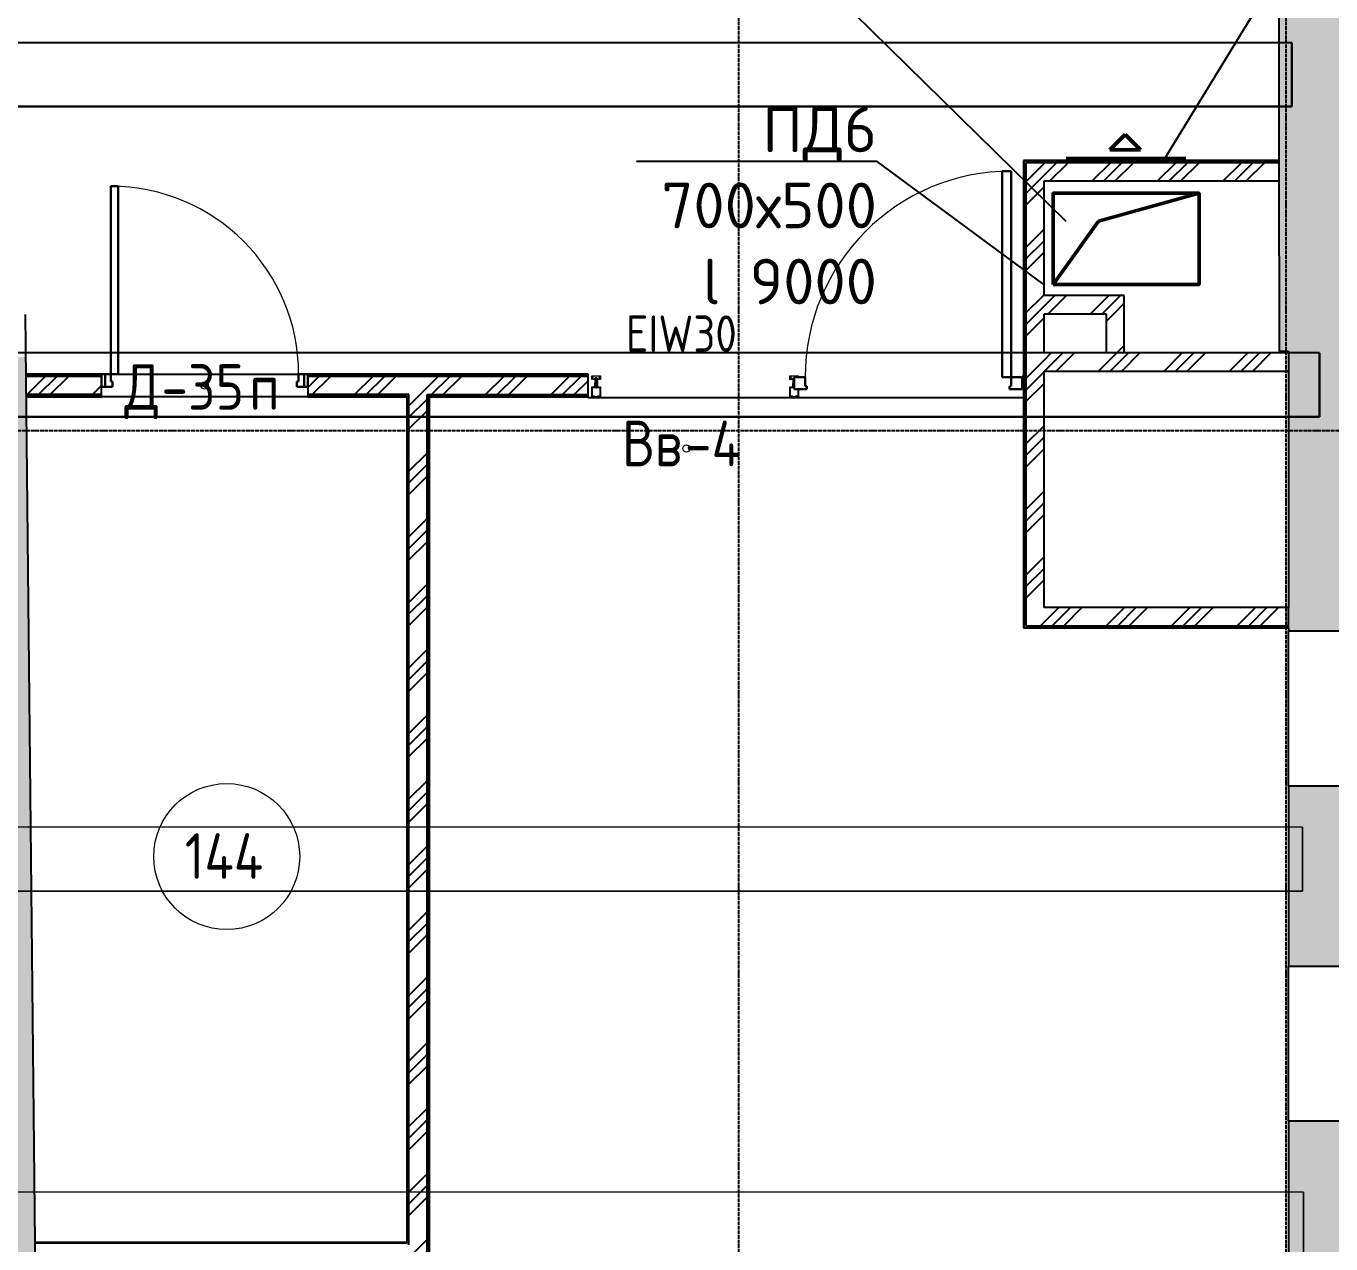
# Model space of a CAD drawing. Header units: millimetres. Extents: x -33838 to 476301, y -41806 to 120107.
# Drawn here: x 42501 to 49656, y 4149 to 10824 of the extents above; entities that cross this region are included whole.
import ezdxf
from ezdxf import colors
from ezdxf.entities.mleader import LeaderData, LeaderLine
from ezdxf.math import Vec2, Vec3

# ---------------------------------------------------------------- set-up
doc = ezdxf.new("R2010")
doc.units = ezdxf.units.MM
for name, pattern in [('ADSK_Линия сетки', [25, 20, -2.5, 0, -2.5]), ('ADSK_Сверху', [4.5, 3, -1.5]), ('ADSK_Снесено', [4.5, 3, -1.5])]:
    doc.linetypes.add(name, pattern=pattern)
for name, color, linetype, lineweight in [('Витраж', 251, 'Continuous', 18), ('Двери', 251, 'Continuous', 18), ('Каркас', 7, 'Continuous', 18), ('Марки', 7, 'Continuous', 20), ('Марки дверей', 7, 'Continuous', 20), ('Марки помещений', 7, 'Continuous', 20), ('ПОДПОР', 1, 'Continuous', 50), ('Узлы', 7, 'Continuous', 18)]:
    doc.layers.add(name, color=color, linetype=linetype, lineweight=lineweight)
for name, color, linetype, lineweight, true_color in [('Стены внутренние', 5, 'Continuous', 18, 0x0000ff), ('Стены наружные', 1, 'ADSK_Снесено', 18, 0xff0000), ('Стены штриховка', 5, 'Continuous', 18, 0x0000ff)]:
    doc.layers.add(name, color=color, linetype=linetype, lineweight=lineweight, true_color=true_color)
doc.layers.get('Витраж').off()
doc.styles.add('GOST Common_1', font='GOST Common_0.ttf', dxfattribs={"width": 0.9, "height": 200})
doc.styles.add('GOST Common_2', font='GOST Common_0.ttf', dxfattribs={"width": 0.9, "height": 250})
doc.styles.add('ISOCPEUR', font='isocpeur.ttf', dxfattribs={"height": 250})
pattern_1 = [(45, (0, 0), (-179.6051, 179.6051), []), (45, (63.5, 0), (0, 359.2102), []), (45, (-63.5, 0), (0, 359.2102), [])]

# ---------------------------------------------------------------- blocks, each defined once
blk = doc.blocks.new('ADSK_БалкаЖБ_Прямоугольная - 350х280мм-843460-01 План 1-го этажа маркировочный')
at = {"layer": 'Каркас', "color": 253, "linetype": 'ADSK_Сверху', "true_color": 0xaaaaaa}
for p, q in [((-3601.1, 175), (-3601.1, -175)), ((-3601.1, -175), (3601.1, -175))]:
    blk.add_line(p, q, dxfattribs=at)
at = {"layer": 'Каркас', "color": 253, "linetype": 'ADSK_Сверху', "true_color": 0xb2b2b2}
for q in [(-3601.1, 175), (3601.1, -175)]:
    blk.add_line((-3601.1, -175), q, dxfattribs=at)
blk = doc.blocks.new('ADSK_БалкаЖБ_Прямоугольная - 350х280мм-843461-01 План 1-го этажа маркировочный')
at = {"layer": 'Каркас', "color": 253, "linetype": 'ADSK_Сверху', "true_color": 0xaaaaaa}
for p, q in [((-3601.1, 175), (-3601.1, -175)), ((-3601.1, 175), (3601.1, 175)), ((-3601.1, -175), (3601.1, -175))]:
    blk.add_line(p, q, dxfattribs=at)
at = {"layer": 'Каркас', "color": 253, "linetype": 'ADSK_Сверху', "true_color": 0xb2b2b2}
for p, q in [((-3601.1, -175), (-3601.1, 175)), ((3601.1, 175), (-3601.1, 175)), ((-3601.1, -175), (3601.1, -175))]:
    blk.add_line(p, q, dxfattribs=at)
blk = doc.blocks.new('Прямоугольный импост - 48х116-1503859-01 План 1-го этажа маркировочный')
at = {"layer": 'Узлы', "color": 5, "true_color": 0x0000ff}
for p, q in [((-24, 76.5), (-24, 20.5)), ((24, 76.5), (-24, 76.5)), ((-21.5, 23), (-21.5, 74)), ((-21.5, 74), (-16.6, 74)), ((-15.1, 72.4), (-15.1, 70.9)), ((-9.2, 70.9), (-9.2, 72.4)), ((-7.6, 74), (7.6, 74)), ((9.2, 72.4), (9.2, 70.9)), ((15.1, 70.9), (15.1, 72.4)), ((16.6, 74), (21.5, 74)), ((21.5, 74), (21.5, 23)), ((24, 20.5), (24, 76.5)), ((-24, 20.5), (-18.1, 20.5)), ((-21, 23), (-21.5, 23)), ((-21, 26.1), (-21, 23)), ((-4.1, 26.8), (-20.2, 26.8)), ((-17.2, 24.3), (-15.8, 24.3)), ((-15.1, 70.9), (-9.2, 70.9)), ((-15, 20.5), (-11.8, 20.5)), ((-11, 21.3), (-11, 23.5)), ((-10.5, 24.3), (-10.5, 22.4)), ((-10.2, 24.3), (-5.9, 24.3)), ((-9.7, 21.7), (-8, 21.7)), ((-8, 21.7), (-8, 2.5)), ((-8, -14.1), (-8, 0)), ((-7.7, 2.2), (-6.7, 2.2)), ((-6.7, 0.3), (-7.7, 0.3)), ((-6.4, 2), (-6.4, 0.6)), ((-5.4, 5.1), (-5.4, 22.8)), ((-3.5, 5.1), (-5.4, 5.1)), ((-5.1, 23.5), (-5.1, 21.3)), ((-4.3, 20.5), (-0.8, 20.5)), ((-2.6, 23.8), (-2.6, 25.3)), ((2.6, 23.8), (-2.6, 23.8)), ((-2.5, -1.3), (-1.1, 4.3)), ((-0.8, 20.5), (0, 21.3)), ((0, 21.3), (0.8, 20.5)), ((0.8, 20.5), (4.3, 20.5)), ((1.1, 4.3), (2.5, -1.3)), ((2.6, 25.3), (2.6, 23.8)), ((5.4, 5.1), (3.5, 5.1)), ((20.2, 26.8), (4.1, 26.8)), ((5.1, 21.3), (5.1, 23.5)), ((5.4, 22.8), (5.4, 5.1)), ((5.9, 24.3), (10.2, 24.3)), ((6.4, 0.6), (6.4, 2)), ((6.7, 2.2), (7.7, 2.2)), ((7.7, 0.3), (6.7, 0.3)), ((8, 2.5), (8, 21.7)), ((8, 21.7), (9.7, 21.7)), ((8, -14.1), (8, 0)), ((9.2, 70.9), (15.1, 70.9)), ((10.5, 22.4), (10.5, 24.3)), ((11, 23.5), (11, 21.3)), ((11.8, 20.5), (15, 20.5)), ((15.8, 24.3), (17.2, 24.3)), ((18.1, 20.5), (24, 20.5)), ((21, 23), (21, 26.1)), ((21.5, 23), (21, 23)), ((-24, -20), (-24, -24.7)), ((-24, -27.3), (-24, -39.5)), ((-24, -39.5), (24, -39.5)), ((-21.4, -19.5), (-23.5, -19.5)), ((-23.2, -25.5), (-22.2, -25.5)), ((-22.7, -38.2), (-22.7, -27.8)), ((-22.7, -27.8), (-22, -27.8)), ((-7.4, -38.2), (-22.7, -38.2)), ((-22, -25.7), (-22.5, -25.7)), ((-21.8, -28), (-19.1, -32.6)), ((-18.3, -23.3), (-20.5, -23.3)), ((-18.9, -28.9), (-18.9, -25.5)), ((-18.9, -25.5), (-16, -25.5)), ((-17.4, -31.6), (-18.9, -28.9)), ((-5.7, -19.5), (-17.4, -19.5)), ((-14.5, -24), (-14.5, -22)), ((-14.5, -22), (-8.3, -22)), ((-8.3, -22), (-7.6, -22.7)), ((-6.9, -14.1), (-8, -14.1)), ((-0.4, -22.7), (-7.6, -22.7)), ((0, -38), (-7.4, -38.2)), ((-6.9, -14.1), (-6.6, -14.5)), ((-6.6, -14.5), (-6.2, -14.1)), ((-6.2, -14.1), (-4.3, -14.1)), ((-5.3, -19.1), (-5.7, -19.5)), ((-5, -19.5), (-5.3, -19.1)), ((5, -19.5), (-5, -19.5)), ((-2.4, -0.9), (-4.9, -3.8)), ((-4.9, -3.8), (-4.9, -14.1)), ((-4.9, -3.8), (4.9, -3.8)), ((-4.3, -14.1), (-3.9, -14.5)), ((-3.9, -14.5), (-3.6, -14.1)), ((-3.6, -14.1), (-2.5, -14.1)), ((-2.5, -14.1), (-2.5, -1.1)), ((2.4, -0.9), (-2.4, -0.9)), ((-0.4, -22.7), (0, -22.3)), ((0, -22.3), (0.4, -22.7)), ((15.9, -38.2), (0, -38)), ((7.6, -22.7), (0.4, -22.7)), ((4.9, -3.8), (2.4, -0.9)), ((2.5, -1.3), (2.5, -14.1)), ((2.5, -14.1), (3.6, -14.1)), ((3.6, -14.1), (3.9, -14.5)), ((3.9, -14.5), (4.3, -14.1)), ((4.3, -14.1), (6.2, -14.1)), ((4.9, -3.8), (4.9, -14.1)), ((5.3, -19.1), (5, -19.5)), ((5.7, -19.5), (5.3, -19.1)), ((17.4, -19.5), (5.7, -19.5)), ((6.2, -14.1), (6.6, -14.5)), ((6.6, -14.5), (6.9, -14.1)), ((8, -14.1), (6.9, -14.1)), ((7.6, -22.7), (8.3, -22)), ((8.3, -22), (14.5, -22)), ((14.5, -22), (14.5, -24)), ((22.7, -38.2), (15.9, -38.2)), ((16, -25.5), (18.9, -25.5)), ((17, -22), (17, -21.8)), ((18.9, -28.9), (17.4, -31.6)), ((20.5, -23.3), (18.3, -23.3)), ((18.9, -25.5), (18.9, -28.9)), ((19.1, -32.6), (21.8, -28)), ((23.5, -19.5), (21.4, -19.5)), ((21.8, -21.8), (21.8, -22)), ((22.5, -25.7), (22, -25.7)), ((22, -27.8), (22.7, -27.8)), ((22.2, -25.5), (23.2, -25.5)), ((22.7, -27.8), (22.7, -38.2)), ((24, -24.7), (24, -20)), ((24, -39.5), (24, -27.3))]:
    blk.add_line(p, q, dxfattribs=at)
at = {"layer": 'Узлы', "color": 5, "lineweight": 9, "true_color": 0x0000ff}
for p, q in [((0, 28.9), (-2.4, 26.5)), ((-2.4, 26.5), (-2.4, -0.9)), ((2.4, 26.5), (0, 28.9)), ((2.4, -0.9), (2.4, 26.5)), ((-8, -19.5), (-8, -14.1)), ((-6.3, -23.7), (-6.3, -22.7)), ((6.4, -23.7), (-6.3, -23.7)), ((-5.2, -27.2), (-5.2, -23.7)), ((-5.1, -27.3), (5.1, -27.3)), ((3.9, -28.1), (-3.9, -28.1)), ((-2.6, -27.2), (-2.6, -23.7)), ((-2.5, -14.1), (-2.5, -19.5)), ((2.5, -14.1), (2.5, -19.5)), ((2.6, -27.2), (2.6, -23.7)), ((5.2, -27.2), (5.2, -23.7)), ((6.4, -22.7), (6.4, -23.7)), ((8, -14.1), (8, -19.5))]:
    blk.add_line(p, q, dxfattribs=at)
at = {"layer": 'Узлы', "color": 5, "true_color": 0x0000ff}
for centre, radius, start, end in [((-16.6, 72.4), 1.52, 0, 90), ((-7.6, 72.4), 1.52, 90, 180), ((7.6, 72.4), 1.52, 0, 90), ((16.6, 72.4), 1.52, 90, 180), ((-20.2, 26.1), 0.762, 90, 180), ((-17.2, 23), 1.27, 90, 180), ((-16.2, 22.8), 2.29, 180, 225.18969), ((-18.1, 20.9), 0.381, 270, 45.18969), ((-15.8, 23), 1.27, 0, 90), ((-15, 20.9), 0.381, 134.81031, 270), ((-16.9, 22.8), 2.29, 314.81031, 0), ((-11.8, 21.3), 0.762, 270, 0), ((-10.2, 23.5), 0.762, 90, 180), ((-9.7, 22.4), 0.762, 180, 270), ((-7.7, 2.5), 0.254, 180, 270), ((-7.7, 0), 0.254, 90, 180), ((-6.9, 22.8), 1.52, 360, 90), ((-6.7, 2), 0.254, 360, 90), ((-6.7, 0.6), 0.254, 270, 360), ((-5.9, 23.5), 0.762, 0, 90), ((-4.3, 21.3), 0.762, 180, 270), ((-4.1, 25.3), 1.52, 360, 90), ((0, 4), 3.63, 17.50636, 162.49364), ((0, 4), 1.09, 15, 165), ((4.1, 25.3), 1.52, 90, 180), ((4.3, 21.3), 0.762, 270, 0), ((5.9, 23.5), 0.762, 90, 180), ((6.9, 22.8), 1.52, 90, 180), ((6.7, 2), 0.254, 90, 180), ((6.7, 0.6), 0.254, 180, 270), ((7.7, 2.5), 0.254, 270, 0), ((7.7, 0), 0.254, 0, 90), ((9.7, 22.4), 0.762, 270, 0), ((10.2, 23.5), 0.762, 0, 90), ((11.8, 21.3), 0.762, 180, 270), ((15.8, 23), 1.27, 90, 180), ((16.9, 22.8), 2.29, 180, 225.18969), ((15, 20.9), 0.381, 270, 45.18969), ((17.2, 23), 1.27, 0, 90), ((18.1, 20.9), 0.381, 134.81031, 270), ((16.2, 22.8), 2.29, 314.81031, 0), ((20.2, 26.1), 0.762, 0, 90), ((-23.5, -20), 0.508, 90, 180), ((-23.2, -24.7), 0.762, 180, 270), ((-22.5, -27.3), 1.52, 90, 180), ((-22.2, -26.8), 1.27, 288.66292, 90), ((-22, -26.8), 1.02, 270, 90), ((-19.5, -21.8), 2.29, 134.81031, 180), ((-20.5, -22), 1.27, 180, 270), ((-21.4, -19.9), 0.381, 314.81031, 90), ((-18.3, -32.1), 1.02, 210, 30), ((-18.3, -22), 1.27, 270, 0), ((-17.4, -19.9), 0.381, 90, 225.18969), ((-19.3, -21.8), 2.29, 0, 45.18969), ((-16, -24), 1.52, 270, 0), ((16, -24), 1.52, 180, 270), ((19.3, -21.8), 2.29, 134.81031, 180), ((18.3, -22), 1.27, 180, 270), ((18.3, -32.1), 1.02, 150, 330), ((17.4, -19.9), 0.381, 314.81031, 90), ((20.5, -22), 1.27, 270, 0), ((21.4, -19.9), 0.381, 90, 225.18969), ((22.2, -26.8), 1.27, 90, 251.33708), ((22, -26.8), 1.02, 90, 270), ((19.5, -21.8), 2.29, 0, 45.18969), ((22.5, -27.3), 1.52, 360, 90), ((23.2, -24.7), 0.762, 270, 0), ((23.5, -20), 0.508, 0, 90)]:
    blk.add_arc(centre, radius, start, end, dxfattribs=at)
at = {"layer": 'Узлы', "color": 5, "lineweight": 9, "true_color": 0x0000ff}
for centre, radius, start, end in [((-3.9, -26.7), 1.38, 200.94158, 339.07318), ((0, -23.9), 4.19, 234.28733, 305.71267), ((3.9, -26.7), 1.38, 200.94158, 339.07318)]:
    blk.add_arc(centre, radius, start, end, dxfattribs=at)
blk = doc.blocks.new('AC_Дверь_Однопольная - Д-35п 1130х2200h-1983217-01 План 1-го этажа маркировочный')
at = {"layer": 'Двери', "lineweight": 30}
for p, q in [((-515, 1092), (-475, 1092)), ((-515, 62), (-515, 1092)), ((-475, 1092), (-475, 62)), ((-565, 62), (-545, 62)), ((-565, -8), (-565, 62)), ((-545, 62), (-515, 62)), ((-545, -8), (-545, 62)), ((-545, 62), (-545, -8)), ((-475, 62), (-515, 62)), ((-515, 62), (-515, 22)), ((-515, 22), (-505, 22)), ((-505, 22), (-505, -8)), ((505, 22), (515, 22)), ((505, -8), (505, 22)), ((515, 62), (545, 62)), ((515, 22), (515, 62)), ((545, 62), (545, -8)), ((545, 62), (565, 62)), ((545, -8), (545, 62)), ((565, 62), (565, -8)), ((-545, -8), (-565, -8)), ((-505, -8), (-545, -8)), ((545, -8), (505, -8)), ((565, -8), (545, -8))]:
    blk.add_line(p, q, dxfattribs=at)
at = {"layer": 'Двери'}
blk.add_arc((-515, 62), 1030, 0, 90, dxfattribs=at)
blk = doc.blocks.new('Прямоугольный импост - 48х116-V213-01 План 1-го этажа маркировочный')
at = {"layer": 'Узлы', "color": 5, "true_color": 0x0000ff}
for p, q in [((-24, 76.5), (-24, 20.5)), ((24, 76.5), (-24, 76.5)), ((-21.5, 23), (-21.5, 74)), ((-21.5, 74), (-16.6, 74)), ((-15.1, 72.4), (-15.1, 70.9)), ((-9.2, 70.9), (-9.2, 72.4)), ((-7.6, 74), (7.6, 74)), ((9.2, 72.4), (9.2, 70.9)), ((15.1, 70.9), (15.1, 72.4)), ((16.6, 74), (21.5, 74)), ((21.5, 74), (21.5, 33)), ((24, 33), (24, 76.5)), ((-24, 20.5), (-18.1, 20.5)), ((-21, 23), (-21.5, 23)), ((-21, 26.1), (-21, 23)), ((-4.1, 26.8), (-20.2, 26.8)), ((-17.2, 24.3), (-15.8, 24.3)), ((-15.1, 70.9), (-9.2, 70.9)), ((-15, 20.5), (-11.8, 20.5)), ((-11, 21.3), (-11, 23.5)), ((-10.5, 24.3), (-10.5, 22.4)), ((-10.2, 24.3), (-5.9, 24.3)), ((-9.7, 21.7), (-8, 21.7)), ((-8, 21.7), (-8, 2.5)), ((-8, -14.1), (-8, 0)), ((-7.7, 2.2), (-6.7, 2.2)), ((-6.7, 0.3), (-7.7, 0.3)), ((-6.4, 2), (-6.4, 0.6)), ((-5.4, 5.1), (-5.4, 22.8)), ((-3.5, 5.1), (-5.4, 5.1)), ((-5.1, 23.5), (-5.1, 21.3)), ((-4.3, 20.5), (-0.8, 20.5)), ((-2.6, 23.8), (-2.6, 25.3)), ((0.2, 23.8), (-2.6, 23.8)), ((-2.5, -1.3), (-1.1, 4.3)), ((-0.8, 20.5), (0, 21.3)), ((9.2, 70.9), (15.1, 70.9)), ((-24, -20), (-24, -24.7)), ((-24, -27.3), (-24, -39.5)), ((-24, -39.5), (24, -39.5)), ((-21.4, -19.5), (-23.5, -19.5)), ((-23.2, -25.5), (-22.2, -25.5)), ((-22.7, -38.2), (-22.7, -27.8)), ((-22.7, -27.8), (-22, -27.8)), ((-7.4, -38.2), (-22.7, -38.2)), ((-22, -25.7), (-22.5, -25.7)), ((-21.8, -28), (-19.1, -32.6)), ((-18.3, -23.3), (-20.5, -23.3)), ((-18.9, -28.9), (-18.9, -25.5)), ((-18.9, -25.5), (-16, -25.5)), ((-17.4, -31.6), (-18.9, -28.9)), ((-5.7, -19.5), (-17.4, -19.5)), ((-14.5, -24), (-14.5, -22)), ((-14.5, -22), (-8.3, -22)), ((-8.3, -22), (-7.6, -22.7)), ((-6.9, -14.1), (-8, -14.1)), ((-0.4, -22.7), (-7.6, -22.7)), ((0, -38), (-7.4, -38.2)), ((-6.9, -14.1), (-6.6, -14.5)), ((-6.6, -14.5), (-6.2, -14.1)), ((-6.2, -14.1), (-4.3, -14.1)), ((-5.3, -19.1), (-5.7, -19.5)), ((-5, -19.5), (-5.3, -19.1)), ((0.2, -19.5), (-5, -19.5)), ((-2.4, -0.9), (-4.9, -3.8)), ((-4.9, -3.8), (-4.9, -14.1)), ((-4.9, -3.8), (0.2, -3.8)), ((-4.3, -14.1), (-3.9, -14.5)), ((-3.9, -14.5), (-3.6, -14.1)), ((-3.6, -14.1), (-2.5, -14.1)), ((-2.5, -14.1), (-2.5, -1.1)), ((0.2, -0.9), (-2.4, -0.9)), ((-0.4, -22.7), (0, -22.3)), ((15.9, -38.2), (0, -38)), ((22.7, -38.2), (15.9, -38.2)), ((22.7, -32), (22.7, -38.2)), ((24, -39.5), (24, -32))]:
    blk.add_line(p, q, dxfattribs=at)
at = {"layer": 'Узлы', "color": 5, "lineweight": 9, "true_color": 0x0000ff}
for p, q in [((0, 28.9), (-2.4, 26.5)), ((-2.4, 26.5), (-2.4, -0.9)), ((-8, -19.5), (-8, -14.1)), ((-6.3, -23.7), (-6.3, -22.7)), ((0.2, -23.7), (-6.3, -23.7)), ((-5.2, -27.2), (-5.2, -23.7)), ((-5.1, -27.3), (0.2, -27.3)), ((0.2, -28.1), (-3.9, -28.1)), ((-2.6, -27.2), (-2.6, -23.7)), ((-2.5, -14.1), (-2.5, -19.5))]:
    blk.add_line(p, q, dxfattribs=at)
at = {"layer": 'Узлы', "color": 5, "true_color": 0x0000ff}
for centre, radius, start, end in [((-16.6, 72.4), 1.52, 0, 90), ((-7.6, 72.4), 1.52, 90, 180), ((7.6, 72.4), 1.52, 0, 90), ((16.6, 72.4), 1.52, 90, 180), ((-20.2, 26.1), 0.762, 90, 180), ((-17.2, 23), 1.27, 90, 180), ((-16.2, 22.8), 2.29, 180, 225.18969), ((-18.1, 20.9), 0.381, 270, 45.18969), ((-15.8, 23), 1.27, 0, 90), ((-15, 20.9), 0.381, 134.81031, 270), ((-16.9, 22.8), 2.29, 314.81031, 0), ((-11.8, 21.3), 0.762, 270, 0), ((-10.2, 23.5), 0.762, 90, 180), ((-9.7, 22.4), 0.762, 180, 270), ((-7.7, 2.5), 0.254, 180, 270), ((-7.7, 0), 0.254, 90, 180), ((-6.9, 22.8), 1.52, 360, 90), ((-6.7, 2), 0.254, 360, 90), ((-6.7, 0.6), 0.254, 270, 360), ((-5.9, 23.5), 0.762, 0, 90), ((-4.3, 21.3), 0.762, 180, 270), ((-4.1, 25.3), 1.52, 360, 90), ((0, 4), 3.63, 90, 162.49364), ((0, 4), 1.09, 76.67754, 165), ((-23.5, -20), 0.508, 90, 180), ((-23.2, -24.7), 0.762, 180, 270), ((-22.5, -27.3), 1.52, 90, 180), ((-22.2, -26.8), 1.27, 288.66292, 90), ((-22, -26.8), 1.02, 270, 90), ((-19.5, -21.8), 2.29, 134.81031, 180), ((-20.5, -22), 1.27, 180, 270), ((-21.4, -19.9), 0.381, 314.81031, 90), ((-18.3, -32.1), 1.02, 210, 30), ((-18.3, -22), 1.27, 270, 0), ((-17.4, -19.9), 0.381, 90, 225.18969), ((-19.3, -21.8), 2.29, 0, 45.18969), ((-16, -24), 1.52, 270, 0)]:
    blk.add_arc(centre, radius, start, end, dxfattribs=at)
at = {"layer": 'Узлы', "color": 5, "lineweight": 9, "true_color": 0x0000ff}
for centre, radius, start, end in [((-3.9, -26.7), 1.38, 200.94158, 339.07318), ((0, -23.9), 4.19, 234.28733, 270)]:
    blk.add_arc(centre, radius, start, end, dxfattribs=at)
blk = doc.blocks.new('AC_ДверьВитражная_Однопольная_Алюминиевая - Дв-4-1858613-01 План 1-го этажа маркировочный')
at = {"layer": 'Двери', "lineweight": 30}
for p, q in [((564.90625, 1162.3125), (514.90625, 1162.3125)), ((514.90625, 1162.3125), (514.90625, 32.5)), ((564.90625, 32.5), (564.90625, 1162.3125)), ((-564.90625, 32.5), (-624.90625, 32.5)), ((-624.90625, 32.5), (-624.90625, -32.5)), ((-564.90625, -17.5), (-564.90625, 32.5)), ((514.90625, 32.5), (564.90625, 32.5)), ((624.90625, 32.5), (564.90625, 32.5)), ((564.90625, 32.5), (564.90625, -17.5)), ((624.90625, -32.5), (624.90625, 32.5)), ((-624.90625, -32.5), (-554.90625, -32.5)), ((-554.90625, -17.5), (-564.90625, -17.5)), ((-554.90625, -32.5), (-554.90625, -17.5)), ((564.90625, -17.5), (554.90625, -17.5)), ((554.90625, -17.5), (554.90625, -32.5)), ((554.90625, -32.5), (624.90625, -32.5))]:
    blk.add_line(p, q, dxfattribs=at)
at = {"layer": 'Двери'}
blk.add_arc((564.90625, 32.5), 1129.8125, 90, 180, dxfattribs=at)
blk = doc.blocks.new('ADSK_Марка_Помещение_ОдноЗначение - Номер-247393-01 План 1-го этажа маркировочный')
at = {"layer": 'Марки помещений'}
blk.add_circle((0, 0), 4, dxfattribs=at)
blk = doc.blocks.new('ADSK_Марка_Дверь - Марка типа и комментарии-2020407-01 План 1-го этажа маркировочный')
at = {"layer": 'Марки дверей', "lineweight": 9}
blk.add_circle((0, 0), 0.2, dxfattribs=at)
blk = doc.blocks.new('ADSK_Марка_Стена - Экземпляр_ADSK_Позиция-74353-01 План 1-го этажа маркировочный')
at = {"layer": 'Марки', "lineweight": 9}
blk.add_circle((0, 0), 0.2, dxfattribs=at)

msp = doc.modelspace()

# ---------------------------------------------------------------- hatches: boundary and pattern name
at = {"layer": 'Стены внутренние', "lineweight": 25, "true_color": 0x636466}
h = msp.add_hatch(color=251, dxfattribs=at)
h.paths.add_polyline_path([(49671.05586, 9042.30207), (49752.5402, 9042.30207), (49749.54225, 11165.5676), (49369.54314, 11164.6745), (49372.53982, 9042.30207), (49551.60736, 9042.30207)])
h.paths.add_polyline_path([(49368.08833, 12195.03003), (49748.08795, 12195.56657), (49745.00205, 14381.12973), (49365.00242, 14380.59319), (49368.08833, 12195.12887)])
h.paths.add_polyline_path([(49363.71799, 15290.27958), (49743.71761, 15290.81612), (49741.70422, 16652.05643), (49361.79599, 16651.52001), (49363.35566, 15546.90195)])
h = msp.add_hatch(dxfattribs=at)
h.set_pattern_fill('FP_3', color=251, style=0, pattern_type=2)
h.set_pattern_definition(pattern_1)
h.paths.add_polyline_path([(47982.845, 7636.78828), (48082.845, 7636.78828), (48082.845, 10074.7754), (47982.845, 10074.7754), (47982.845, 7705.26412)])
h = msp.add_hatch(dxfattribs=at)
h.set_pattern_fill('FP_3', color=251, style=0, pattern_type=2)
h.set_pattern_definition(pattern_1)
h.paths.add_polyline_path([(49369.54263, 9974.7754), (49371.22321, 9974.7754), (49371.08202, 10074.7754), (48082.845, 10074.7754), (48082.845, 9974.7754)])
h = msp.add_hatch(dxfattribs=at)
h.set_pattern_fill('FP_3', color=251, style=0, pattern_type=2)
h.set_pattern_definition(pattern_1)
h.paths.add_polyline_path([(48082.845, 9247.40355), (48522.845, 9247.40355), (48522.845, 9347.40355), (48082.845, 9347.40355)])
h = msp.add_hatch(dxfattribs=at)
h.set_pattern_fill('FP_3', color=251, style=0, pattern_type=2)
h.set_pattern_definition(pattern_1)
h.paths.add_polyline_path([(48522.845, 9032.35753), (48522.845, 9247.40355), (48422.845, 9247.40355), (48422.845, 9032.35753)])
h = msp.add_hatch(dxfattribs=at)
h.set_pattern_fill('FP_3', color=251, style=0, pattern_type=2)
h.set_pattern_definition(pattern_1)
h.paths.add_polyline_path([(49369.54263, 8932.35753), (49423.40071, 8932.35753), (49423.40071, 9032.35753), (48082.845, 9032.35753), (48082.845, 8932.35753), (49318.62108, 8932.35753)])
msp.add_hatch(color=251, dxfattribs=at).paths.add_polyline_path([(42184.95019, 2694.54182), (42564.93046, 2698.4144), (42500.60151, 9010.4205), (42120.57154, 9011.42503), (42184.91072, 2698.4144)])
h = msp.add_hatch(dxfattribs=at)
h.set_pattern_fill('FP_3', color=251, style=0, pattern_type=2)
h.set_pattern_definition(pattern_1)
h.paths.add_polyline_path([(42915.345, 8803.79922), (42915.345, 8903.79922), (42501.68814, 8903.79922), (42502.82959, 8803.79922), (42564.93046, 8803.79922)])
h.paths.add_polyline_path([(45079.0026, 8803.79922), (45582.845, 8803.79922), (45582.845, 8903.79922), (44045.345, 8903.79922), (44045.345, 8803.79922), (44712.345, 8803.79922)])
h = msp.add_hatch(dxfattribs=at)
h.set_pattern_fill('FP_3', color=251, style=0, pattern_type=2)
h.set_pattern_definition(pattern_1)
h.paths.add_polyline_path([(44700.345, 4043.84524), (44700.345, 8803.79922), (44600.345, 8803.79922), (44600.345, 4043.84524)])
h = msp.add_hatch(dxfattribs=at)
h.set_pattern_fill('FP_3', color=251, style=0, pattern_type=2)
h.set_pattern_definition(pattern_1)
h.paths.add_polyline_path([(47982.845, 7536.78828), (49423.40071, 7536.78828), (49423.40071, 7636.78828), (47982.845, 7636.78828)])
at = {"layer": 'Стены наружные', "linetype": 'Continuous', "lineweight": 25, "true_color": 0x636466}
h = msp.add_hatch(color=251, dxfattribs=at)
h.paths.add_polyline_path([(49933.40071, 150.23165), (49933.40071, 1165.66732), (49423.40071, 1165.66732), (49423.40071, 150.23165), (49595.65426, 150.23165)])
h.paths.add_polyline_path([(49423.40071, 2015.66732), (49933.40071, 2015.66732), (49933.40071, 2997.94675), (49423.40071, 2997.94675), (49423.40071, 2556.17133)])
h.paths.add_polyline_path([(49423.40071, 3847.94675), (49933.40071, 3847.94675), (49933.40071, 4821.33057), (49423.40071, 4821.33057), (49423.40071, 4471.78951)])
h.paths.add_polyline_path([(49551.60736, 5671.33057), (49933.40071, 5671.33057), (49933.40071, 6658.32472), (49423.40071, 6658.32472), (49423.40071, 5671.33057), (49544.72361, 5671.33057)])
h.paths.add_polyline_path([(49933.40071, 7508.32472), (49933.40071, 9042.30207), (49423.40071, 9042.30207), (49423.40071, 7508.32472), (49551.60736, 7508.32472)])

# ---------------------------------------------------------------- linework, layer by layer
at = {"linetype": 'ADSK_Линия сетки', "lineweight": 25}
for p, q in [((46409.91035, -4984.78696), (46409.91035, 44534.78674)), ((49409.91035, -4984.78696), (49409.91035, 44534.78674)), ((-11086.22475, 8606.78828), (57141.71826, 8606.78828))]:
    msp.add_line(p, q, dxfattribs=at)
at = {"layer": 'Каркас', "color": 251, "linetype": 'ADSK_Сверху', "lineweight": 25, "true_color": 0x636466}
for p, q in [((49441.97798, 10732.35753), (42083.47939, 10732.35753)), ((49441.97798, 10732.35753), (42083.47939, 10732.35753)), ((49441.97798, 10382.35753), (49441.97798, 10732.35753)), ((49441.97798, 10732.35753), (49441.97798, 10382.35753)), ((42083.47939, 10382.35753), (49441.97798, 10382.35753)), ((49441.97798, 10382.35753), (42083.47939, 10382.35753)), ((49593.5392, 9032.35753), (42391.41247, 9032.35753)), ((49593.5392, 9032.35753), (42391.41247, 9032.35753)), ((49593.5392, 8682.35753), (49593.5392, 9032.35753)), ((49593.5392, 9032.35753), (49593.5392, 8682.35753)), ((42391.41247, 8682.35753), (49593.5392, 8682.35753)), ((49593.5392, 8682.35753), (42391.41247, 8682.35753))]:
    msp.add_line(p, q, dxfattribs=at)
at = {"layer": 'ПОДПОР'}
for p, q in [((48528.10626, 10229.43622), (48443.99725, 10145.3272)), ((48612.21527, 10145.3272), (48528.10626, 10229.43622)), ((48204.58847, 10097.76195), (48861.10153, 10097.76195)), ((48443.99725, 10145.3272), (48612.21527, 10145.3272)), ((48932.845, 9907.41053), (48381.49769, 9754.00809)), ((48381.49769, 9754.00809), (48132.845, 9407.41053))]:
    msp.add_line(p, q, dxfattribs=at)
msp.add_lwpolyline([(48132.845, 9407.41053), (48132.845, 9907.41053), (48932.845, 9907.41053), (48932.845, 9407.41053)], close=True, dxfattribs=at)
at = {"layer": 'Стены внутренние', "color": 251, "lineweight": 25, "true_color": 0x636466}
for p, q in [((49369.54263, 11165.03106), (49371.06507, 10086.7754)), ((47970.845, 10086.7754), (47970.845, 7524.78828)), ((49371.06507, 10086.7754), (47970.845, 10086.7754)), ((49371.0679, 10084.7754), (49372.53982, 9042.30207)), ((48082.845, 9347.40355), (48082.845, 9974.7754)), ((48082.845, 9974.7754), (49371.22321, 9974.7754)), ((48522.845, 9347.40355), (48082.845, 9347.40355)), ((48522.845, 9032.35753), (48522.845, 9347.40355)), ((42550.07702, 4155.84524), (42498.23594, 9242.53148)), ((48082.845, 9032.35753), (48082.845, 9247.40355)), ((48082.845, 9247.40355), (48422.845, 9247.40355)), ((48422.845, 9247.40355), (48422.845, 9032.35753)), ((48422.845, 9032.35753), (48082.845, 9032.35753)), ((49423.40071, 9032.35753), (48522.845, 9032.35753)), ((49372.53982, 9042.30207), (49423.40071, 9042.30207)), ((42915.345, 8915.79922), (42501.56584, 8915.79922)), ((43005.345, 8915.79922), (43995.345, 8915.79922)), ((45582.845, 8915.79922), (44045.345, 8915.79922)), ((45582.845, 8791.79922), (45582.845, 8915.79922)), ((48082.845, 7636.78828), (48082.845, 8932.35753)), ((48082.845, 8932.35753), (49423.40071, 8932.35753)), ((42915.345, 8791.79922), (42915.345, 8845.79922)), ((44045.345, 8845.79922), (44045.345, 8791.79922)), ((42502.82959, 8791.79922), (42915.345, 8791.79922)), ((44045.345, 8791.79922), (42915.345, 8791.79922)), ((44045.345, 8791.79922), (44588.345, 8791.79922)), ((44588.345, 8791.79922), (44588.345, 4155.84524)), ((44712.345, 8791.79922), (45582.845, 8791.79922)), ((44712.345, 4031.84524), (44712.345, 8791.79922)), ((49423.40071, 7636.78828), (48082.845, 7636.78828)), ((49423.40071, 7526.78828), (49423.40071, 7636.78828)), ((47970.845, 7524.78828), (49423.40071, 7524.78828)), ((44588.345, 4155.84524), (42550.07702, 4155.84524)), ((42564.93046, 2698.4144), (42550.0974, 4153.84524))]:
    msp.add_line(p, q, dxfattribs=at)
at = {"layer": 'Стены внутренние', "color": 251, "linetype": 'ADSK_Сверху', "lineweight": 25, "true_color": 0x636466}
for p, q in [((47970.845, 8903.79922), (47962.845, 8903.79922)), ((47970.845, 8903.79922), (47970.845, 8787.79922)), ((45582.845, 8787.79922), (45582.845, 8790.79922)), ((45582.845, 8787.79922), (47970.845, 8787.79922))]:
    msp.add_line(p, q, dxfattribs=at)
at = {"layer": 'Стены наружные', "color": 251, "linetype": 'Continuous', "lineweight": 25, "true_color": 0x636466}
for p, q in [((49423.40071, 9042.30207), (49423.40071, 7636.78828)), ((49423.40071, 7524.78828), (49423.40071, 7508.32472)), ((49423.40071, 7508.32472), (49933.40071, 7508.32472)), ((49423.40071, 6658.32472), (49423.40071, 7508.32472)), ((49933.40071, 6658.32472), (49423.40071, 6658.32472)), ((49423.40071, 6658.32472), (49423.40071, 5671.33057)), ((49423.40071, 5671.33057), (49933.40071, 5671.33057)), ((49423.40071, 4821.33057), (49423.40071, 5671.33057)), ((49933.40071, 4821.33057), (49423.40071, 4821.33057)), ((49423.40071, 4821.33057), (49423.40071, 3847.94675))]:
    msp.add_line(p, q, dxfattribs=at)
at = {"layer": 'Стены штриховка', "color": 251, "lineweight": 25, "true_color": 0x636466}
for p, q in [((49371.0679, 10084.7754), (47970.845, 10084.7754)), ((47972.845, 10086.7754), (47972.845, 7524.78828)), ((47982.845, 10084.7754), (47982.845, 10086.7754)), ((47982.845, 10074.7754), (47982.845, 7536.78828)), ((49371.08202, 10074.7754), (47982.845, 10074.7754)), ((49371.0679, 10084.7754), (49371.06507, 10086.7754)), ((42915.345, 8913.79922), (42501.58623, 8913.79922)), ((42915.345, 8903.79922), (42501.68814, 8903.79922)), ((45582.845, 8913.79922), (44045.345, 8913.79922)), ((45582.845, 8903.79922), (44045.345, 8903.79922)), ((42915.345, 8803.79922), (42502.70729, 8803.79922)), ((44600.345, 8803.79922), (44045.345, 8803.79922)), ((44600.345, 4143.84524), (44600.345, 8803.79922)), ((44700.345, 8803.79922), (45582.845, 8803.79922)), ((44700.345, 4043.84524), (44700.345, 8803.79922)), ((44710.345, 4031.84524), (44710.345, 8803.79922)), ((44712.345, 8803.79922), (44712.345, 8791.79922)), ((42915.345, 8793.79922), (42502.80921, 8793.79922)), ((44590.345, 8793.79922), (44045.345, 8793.79922)), ((44590.345, 4153.84524), (44590.345, 8793.79922)), ((45582.845, 8793.79922), (44712.345, 8793.79922)), ((47972.845, 7536.78828), (47970.845, 7536.78828)), ((47970.845, 7526.78828), (49423.40071, 7526.78828)), ((47982.845, 7536.78828), (49423.40071, 7536.78828)), ((49423.40071, 7524.78828), (49423.40071, 7526.78828)), ((42550.07702, 4155.84524), (42550.0974, 4153.84524)), ((42550.0974, 4153.84524), (44590.345, 4153.84524))]:
    msp.add_line(p, q, dxfattribs=at)

# ---------------------------------------------------------------- block references
at = {"layer": 'Витраж', "color": 251, "lineweight": 25, "true_color": 0x636466, "extrusion": (0, 0, -1), "rotation": 180}
msp.add_blockref('Прямоугольный импост - 48х116-1503859-01 План 1-го этажа маркировочный', (-45626.845, 8867.29922), dxfattribs=at)
at = {"layer": 'Двери', "color": 251, "lineweight": 25, "true_color": 0x636466}
for name, p in [('AC_ДверьВитражная_Однопольная_Алюминиевая - Дв-4-1858613-01 План 1-го этажа маркировочный', (47337.93875, 8866.79922)), ('AC_Дверь_Однопольная - Д-35п 1130х2200h-1983217-01 План 1-го этажа маркировочный', (43480.345, 8853.79922))]:
    msp.add_blockref(name, p, dxfattribs=at)
at = {"layer": 'Каркас', "color": 251, "linetype": 'ADSK_Сверху', "lineweight": 25, "true_color": 0x636466, "rotation": 180}
for name, p in [('ADSK_БалкаЖБ_Прямоугольная - 350х280мм-843461-01 План 1-го этажа маркировочный', (45899.27375, 6257.35753)), ('ADSK_БалкаЖБ_Прямоугольная - 350х280мм-843460-01 План 1-го этажа маркировочный', (45904.26947, 4257.35753))]:
    msp.add_blockref(name, p, dxfattribs=at)
at = {"layer": 'Марки', "color": 251, "lineweight": 25, "true_color": 0x636466, "xscale": 99.99999999999993, "yscale": 99.99999999999993, "zscale": 99.99999999999993}
msp.add_blockref('ADSK_Марка_Стена - Экземпляр_ADSK_Позиция-74353-01 План 1-го этажа маркировочный', (46121.66507, 8508.12386), dxfattribs=at)
at = {"layer": 'Марки дверей', "color": 251, "lineweight": 25, "true_color": 0x636466, "xscale": 99.99999999999993, "yscale": 99.99999999999993, "zscale": 99.99999999999993}
msp.add_blockref('ADSK_Марка_Дверь - Марка типа и комментарии-2020407-01 План 1-го этажа маркировочный', (43480.345, 8853.79922), dxfattribs=at)
at = {"layer": 'Марки помещений', "color": 251, "lineweight": 25, "true_color": 0x636466, "xscale": 99.99999999999993, "yscale": 99.99999999999993, "zscale": 99.99999999999993}
msp.add_blockref('ADSK_Марка_Помещение_ОдноЗначение - Номер-247393-01 План 1-го этажа маркировочный', (43601.23062, 6271.86868), dxfattribs=at)
at = {"layer": 'Узлы', "color": 251, "lineweight": 25, "true_color": 0x636466, "extrusion": (0, 0, -1), "rotation": 180}
msp.add_blockref('Прямоугольный импост - 48х116-V213-01 План 1-го этажа маркировочный', (-46712.845, 8867.29922), dxfattribs=at)

# ---------------------------------------------------------------- texts
at = {"layer": 'Марки', "color": 251, "lineweight": 25, "true_color": 0x636466, "attachment_point": 1}
for s, insert, char_height, width, style in [('EIW30', (45789.73422, 9237.75083), 200, 779.24025, 'GOST Common_1'), ('Вв', (45768.58422, 8661.105), 250, 418.480875, 'GOST Common_2'), ('-4', (46113.86547, 8661.105), 250, 411.2656875, 'GOST Common_2')]:
    msp.add_mtext(s, dxfattribs=dict(at, insert=insert, char_height=char_height, width=width, style=style))
at = {"layer": 'Марки дверей', "color": 251, "lineweight": 25, "true_color": 0x636466, "char_height": 250, "attachment_point": 1, "style": 'GOST Common_2'}
for s, insert, width in [('\\fGOST Common|b0|i0|c204|p34|;\\W.9;Д', (43040.51573, 8970.81232), 245.316375), ('-35', (43242.92198, 8970.81232), 584.4301875), ('\\fGOST Common|b0|i0|c204|p34|;\\W.9;п', (43725.1251, 8970.81232), 194.8100625)]:
    msp.add_mtext(s, dxfattribs=dict(at, insert=insert, width=width))
at = {"layer": 'Марки помещений', "color": 251, "lineweight": 25, "true_color": 0x636466, "insert": (43371.27336, 6399.59375), "char_height": 250, "width": 569.9998125, "attachment_point": 1, "style": 'GOST Common_2'}
msp.add_mtext('144', dxfattribs=at)

# ---------------------------------------------------------------- leaders
at = {"ltscale": 10}
ml = msp.add_multileader_mtext('Standard', dxfattribs=at)
ml.set_content('Подъем на 2 этаж', color=256, style='ISOCPEUR')
ml.set_leader_properties()
ml.build(insert=Vec2(0, 0))
ml.multileader.update_dxf_attribs({"text_left_attachment_type": 6, "text_right_attachment_type": 6, "dogleg_length": 0.36, "arrow_head_size": 0.18})
ctx = ml.context
ctx.base_point, ctx.char_height, ctx.arrow_head_size, ctx.landing_gap_size, ctx.plane_origin = Vec3(43247.56058, 11757.40048), 250, 0.18, 0.09, Vec3(48204.37315, 9753.12845)
ctx.left_attachment, ctx.right_attachment, ctx.text_align_type = 6, 6, 2
notes = []
notes.append((ctx, [(1, (1, 1, 0), (46160.60058, 11757.40048), (-1, 0), 0.36, [(0, [(48204.37315, 9753.12845)], 0, [])])]))
ctx.mtext.insert, ctx.mtext.alignment, ctx.mtext.flow_direction = Vec3(46160.15058, 12057.40048), 3, 5
ml = msp.add_multileader_mtext('Standard')
ml.set_content('РРК-1-60 700х500\\Pl 9000', color=256, style='ISOCPEUR')
ml.set_leader_properties()
ml.build(insert=Vec2(0, 0))
ml.multileader.update_dxf_attribs({"text_left_attachment_type": 6, "text_right_attachment_type": 6, "dogleg_length": 0.36, "arrow_head_size": 0.18})
ctx = ml.context
ctx.base_point, ctx.char_height, ctx.arrow_head_size, ctx.landing_gap_size, ctx.plane_origin = Vec3(49493.05418, 11320.94753), 250, 0.18, 0.09, Vec3(48744.72457, 10097.76195)
ctx.left_attachment, ctx.right_attachment = 6, 6
notes.append((ctx, [(0, (1, 1, 0), (49492.69418, 11320.94753), (1, 0), 0.36, [(0, [(48744.72457, 10097.76195)], 0, [])])]))
ctx.mtext.insert, ctx.mtext.flow_direction = Vec3(49493.14418, 11620.94753), 5
ml = msp.add_multileader_mtext('Standard')
ml.set_content('ПД6\\P700х500\\Pl 9000', color=256, style='ISOCPEUR')
ml.set_leader_properties()
ml.build(insert=Vec2(0, 0))
ml.multileader.update_dxf_attribs({"text_left_attachment_type": 6, "text_right_attachment_type": 6, "dogleg_length": 0.36, "arrow_head_size": 0.18})
ctx = ml.context
ctx.base_point, ctx.char_height, ctx.arrow_head_size, ctx.landing_gap_size, ctx.plane_origin = Vec3(45991.58886, 10082.35753), 250, 0.18, 0.09, Vec3(48082.845, 9407.41053)
ctx.left_attachment, ctx.right_attachment, ctx.text_align_type = 6, 6, 2
notes.append((ctx, [(0, (1, 1, 0), (47167.12886, 10082.35753), (-1, 0), 0.36, [(0, [(48082.845, 9407.41053)], 0, [])])]))
ctx.mtext.insert, ctx.mtext.alignment, ctx.mtext.flow_direction = Vec3(47166.67886, 10382.35753), 3, 5
for ctx, leaders in notes:
    for number, flags, end, landing, length, lines in leaders:
        leader = LeaderData()
        leader.index, (leader.has_last_leader_line, leader.has_dogleg_vector, leader.attachment_direction) = number, flags
        leader.last_leader_point, leader.dogleg_vector, leader.dogleg_length = Vec3(end), Vec3(landing), length
        for number, points, colour, breaks in lines:
            line = LeaderLine()
            line.index, line.vertices, line.color, line.breaks = number, Vec3.list(points), colors.encode_raw_color(colour), breaks
            leader.lines.append(line)
        ctx.leaders.append(leader)

doc.saveas('drawing.dxf')
